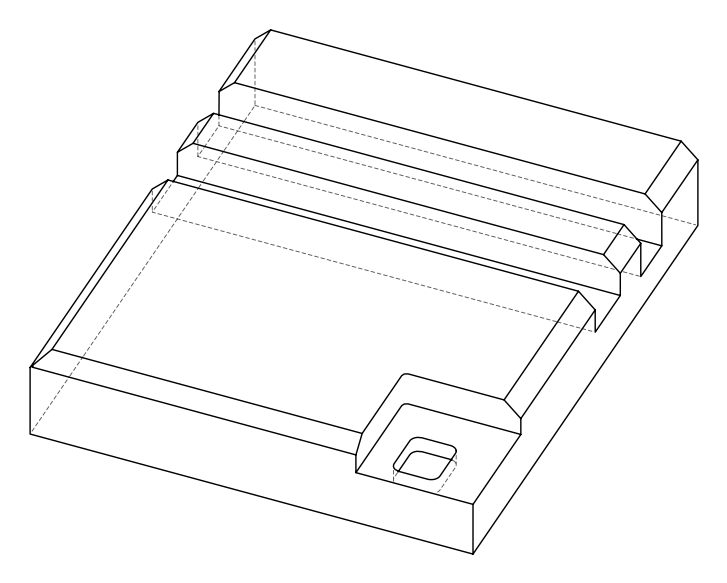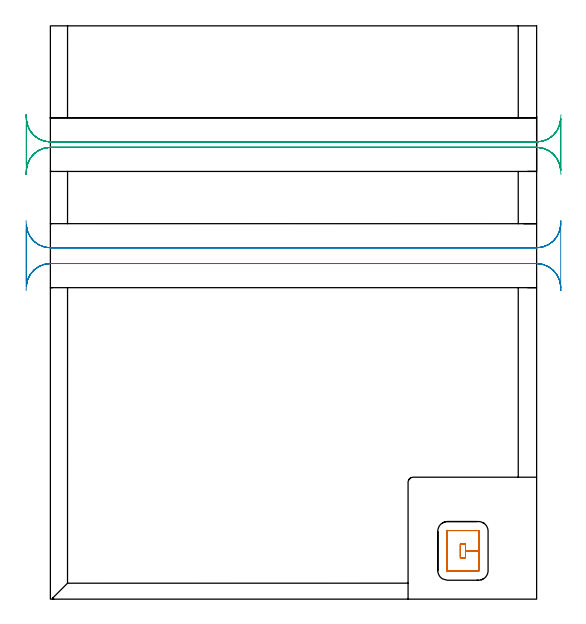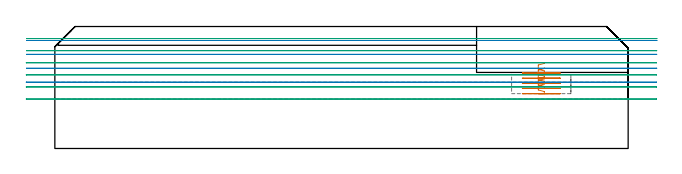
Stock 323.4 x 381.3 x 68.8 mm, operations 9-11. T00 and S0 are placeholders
(PLAN: 11 operations, 3 tool changes, 117.7 min)
(1 AREA_MILL | FG_CHAMFER_SURFACE | UGT0205_001 | 1.6 min | 3573 mm3)
(2 AREA_MILL_1 | FG_CHAMFER_SURFACE_1 | UGT0205_001 | 1.55 min | 3092 mm3)
(3 AREA_MILL_2 | FG_CHAMFER_SURFACE_2 | UGT0205_001 | 5.25 min | 10365 mm3)
(4 AREA_MILL_3 | FG_CHAMFER_SURFACE_3 | UGT0205_001 | 8.25 min | 13878 mm3)
(5 AREA_MILL_4 | FG_CHAMFER_SURFACE_4 | UGT0205_001 | 2.66 min | 5045 mm3)
(6 AREA_MILL_5 | FG_CHAMFER_SURFACE_5 | UGT0205_001 | 7.67 min | 13273 mm3)
(7 AREA_MILL_6 | FG_CHAMFER_SURFACE_6 | UGT0205_001 | 2.61 min | 4390 mm3)
(8 MILL_CORNER_NOTCH_RECTANGULAR | CORNER_NOTCH_RECTANGULAR | NXT0201_008 | Follow Part, ap 1.5, ae 75% | 70.42 min | 178706 mm3)
(9 MILL_RECTANGULAR_POCKET | POCKET_RECTANGULAR_STRAIGHT | NXT0201_011 | Follow Part, ap 3, ae 75% | 1.78 min | 15209 mm3)
(10 MILL_RECTANGULAR_SLOT | SLOT_RECTANGULAR | UGT0201_004 | Follow Part, ap 8, ae 75% | 6.41 min | 429816 mm3)
(11 MILL_RECTANGULAR_SLOT_1 | SLOT_RECTANGULAR_1 | UGT0201_004 | Follow Part, ap 8, ae 75% | 9.51 min | 469133 mm3)
(TOOL UGT0205_001 | Chamfer Mill 20 x 3 x 45 deg. | D20 FL50 Z2)
(TOOL NXT0201_008 | ENDMILL 6mm [2P460-0600-NA 1630] | D6 FL26 Z6)
(TOOL NXT0201_011 | ENDMILL 12mm [2P460-1200-NA 1630] | D12 FL38 Z6)
(TOOL UGT0201_004 | End Mill 32 mm | D32 FL53 Z6)
(OP 9 MILL_RECTANGULAR_POCKET)
G17 G21 G94 G90
T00 M6
G54
G17 G0 G90 X276.1 Y34.824 S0 M3
G43 Z78.8 H1
Z48.477
G94 G1 Y36.6 Z48.001 F250.
X272.7 Z47.09
Y27.6 Z44.678
X276.1 Z43.767
Y32.1 Z42.562
Y36.6 F500.
X272.7
Y27.6
X276.1
Y32.1
X285.1
Y45.2
G3 X284.7 Y45.6 R0.4
G1 X264.1
G3 X263.7 Y45.2 R0.4
G1 Y19.
G3 X264.1 Y18.6 R0.4
G1 X284.7
G3 X285.1 Y19. R0.4
G1 Y32.1
Y33.1
G0 X276.1 Y34.824 Z45.562
G1 Y36.6 Z45.086 F250.
X272.7 Z44.174
Y27.6 Z41.763
X276.1 Z40.852
Y32.1 Z39.646
Y36.6 F500.
X272.7
Y27.6
X276.1
Y32.1
X285.1
Y45.2
G3 X284.7 Y45.6 R0.4
G1 X264.1
G3 X263.7 Y45.2 R0.4
G1 Y19.
G3 X264.1 Y18.6 R0.4
G1 X284.7
G3 X285.1 Y19. R0.4
G1 Y32.1
Y33.1
G0 X276.1 Y34.824 Z42.646
G1 Y36.6 Z42.17 F250.
X272.7 Z41.259
Y27.6 Z38.848
X276.1 Z37.937
Y32.1 Z36.731
Y36.6 F500.
X272.7
Y27.6
X276.1
Y32.1
X285.1
Y45.2
G3 X284.7 Y45.6 R0.4
G1 X264.1
G3 X263.7 Y45.2 R0.4
G1 Y19.
G3 X264.1 Y18.6 R0.4
G1 X284.7
G3 X285.1 Y19. R0.4
G1 Y32.1
Y33.1
G0 X276.1 Y34.824 Z39.731
G1 Y36.6 Z39.255 F250.
X272.7 Z38.344
Y27.6 Z35.932
X276.1 Z35.021
Y32.1 Z33.815
Y36.6 F500.
X272.7
Y27.6
X276.1
Y32.1
X285.1
Y45.2
G3 X284.7 Y45.6 R0.4
G1 X264.1
G3 X263.7 Y45.2 R0.4
G1 Y19.
G3 X264.1 Y18.6 R0.4
G1 X284.7
G3 X285.1 Y19. R0.4
G1 Y32.1
Y33.1
G0 X276.1 Y34.824 Z36.815
G1 Y36.6 Z36.339 F250.
X272.7 Z35.428
Y27.6 Z33.017
X276.1 Z32.106
Y32.1 Z30.9
Y36.6 F500.
X272.7
Y27.6
X276.1
Y32.1
X285.1
Y45.2
G3 X284.7 Y45.6 R0.4
G1 X264.1
G3 X263.7 Y45.2 R0.4
G1 Y19.
G3 X264.1 Y18.6 R0.4
G1 X284.7
G3 X285.1 Y19. R0.4
G1 Y32.1
Y33.1
G0 Z78.8
M5
M2
(OP 10 MILL_RECTANGULAR_SLOT)
G17 G21 G94 G90
T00 M6
G54
G17 G0 G90 X339.679 Y249.727 S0 M3
G43 Z78.8 H0
Z60.95
G94 G1 X339.131 Y246.778 F250.
G2 X323.4 Y233.7 R16. F500.
G1 X0.
G2 X-15.8 Y247.178 R16.
G1 X-15.83 Y247.182
G3 X-16. Y244.854 R16.
G1 Y212.047
G3 X-15.83 Y209.718 R16.
G1 X-15.8 Y209.722
G2 X0. Y223.2 R16.
G1 X323.4
G2 X339.131 Y210.123 R16.
G1 X339.679 Y207.173 F250.
G0 X339.554 Y251.715 Z53.1
G1 X339.37 Y248.721
G2 X323.4 Y233.7 R16. F500.
G1 X0.
G2 X-15.97 Y248.721 R16.
G1 X-16.
Y208.179
X-15.97
G2 X0. Y223.2 R16.
G1 X323.4
G2 X339.37 Y208.179 R16.
G1 X339.554 Y205.185 F250.
G0 Y251.715 Z45.25
G1 X339.37 Y248.721
G2 X323.4 Y233.7 R16. F500.
G1 X0.
G2 X-15.97 Y248.721 R16.
G1 X-16.
Y208.179
X-15.97
G2 X0. Y223.2 R16.
G1 X323.4
G2 X339.37 Y208.179 R16.
G1 X339.554 Y205.185 F250.
G0 Z78.8
X-16.154
Z37.4
G1 X-15.97 Y208.179
G2 X0. Y223.2 R16. F500.
G1 X323.4
G2 X339.37 Y208.179 R16.
G1 X339.4
Y248.721
X339.37
G2 X323.4 Y233.7 R16.
G1 X0.
G2 X-15.97 Y248.721 R16.
G1 X-16.154 Y251.715 F250.
G0 Z78.8
M5
M2
(OP 11 MILL_RECTANGULAR_SLOT_1)
G17 G21 G94 G90
T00 M6
G54
G17 G0 G90 X339.671 Y319.596 S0 M3
G43 Z78.8 H0
Z61.983
G94 G1 X339.027 Y316.666 F250.
G2 X323.4 Y304.1 R16. F500.
G1 X0.
G2 X-15.711 Y317.074 R16.
G1 X-15.741 Y317.08
G3 X-16. Y314.211 R16.
G1 Y290.424
G3 X-15.737 Y287.537 R16.
G1 X-15.708 Y287.543
G2 X0. Y300.5 R16.
G1 X323.4
G2 X339.026 Y287.941 R16.
G1 X339.671 Y285.011 F250.
G0 X339.554 Y322.115 Z55.167
G1 X339.37 Y319.121
G2 X323.4 Y304.1 R16. F500.
G1 X0.
G2 X-15.97 Y319.121 R16.
G1 X-16.
Y285.479
X-15.97
G2 X0. Y300.5 R16.
G1 X323.4
G2 X339.37 Y285.479 R16.
G1 X339.554 Y282.485 F250.
G0 Z78.8
X-16.154
Z48.35
G1 X-15.97 Y285.479
G2 X0. Y300.5 R16. F500.
G1 X323.4
G2 X339.37 Y285.479 R16.
G1 X339.4
Y319.121
X339.37
G2 X323.4 Y304.1 R16.
G1 X0.
G2 X-15.97 Y319.121 R16.
G1 X-16.154 Y322.115 F250.
G0 Y282.485 Z41.533
G1 X-15.97 Y285.479
G2 X0. Y300.5 R16. F500.
G1 X323.4
G2 X339.37 Y285.479 R16.
G1 X339.4
Y319.121
X339.37
G2 X323.4 Y304.1 R16.
G1 X0.
G2 X-15.97 Y319.121 R16.
G1 X-16.154 Y322.115 F250.
G0 Y282.485 Z34.717
G1 X-15.97 Y285.479
G2 X0. Y300.5 R16. F500.
G1 X323.4
G2 X339.37 Y285.479 R16.
G1 X339.4
Y319.121
X339.37
G2 X323.4 Y304.1 R16.
G1 X0.
G2 X-15.97 Y319.121 R16.
G1 X-16.154 Y322.115 F250.
G0 Y282.485 Z27.9
G1 X-15.97 Y285.479
G2 X0. Y300.5 R16. F500.
G1 X323.4
G2 X339.37 Y285.479 R16.
G1 X339.4
Y319.121
X339.37
G2 X323.4 Y304.1 R16.
G1 X0.
G2 X-15.97 Y319.121 R16.
G1 X-16.154 Y322.115 F250.
G0 Z78.8
M5
M2
